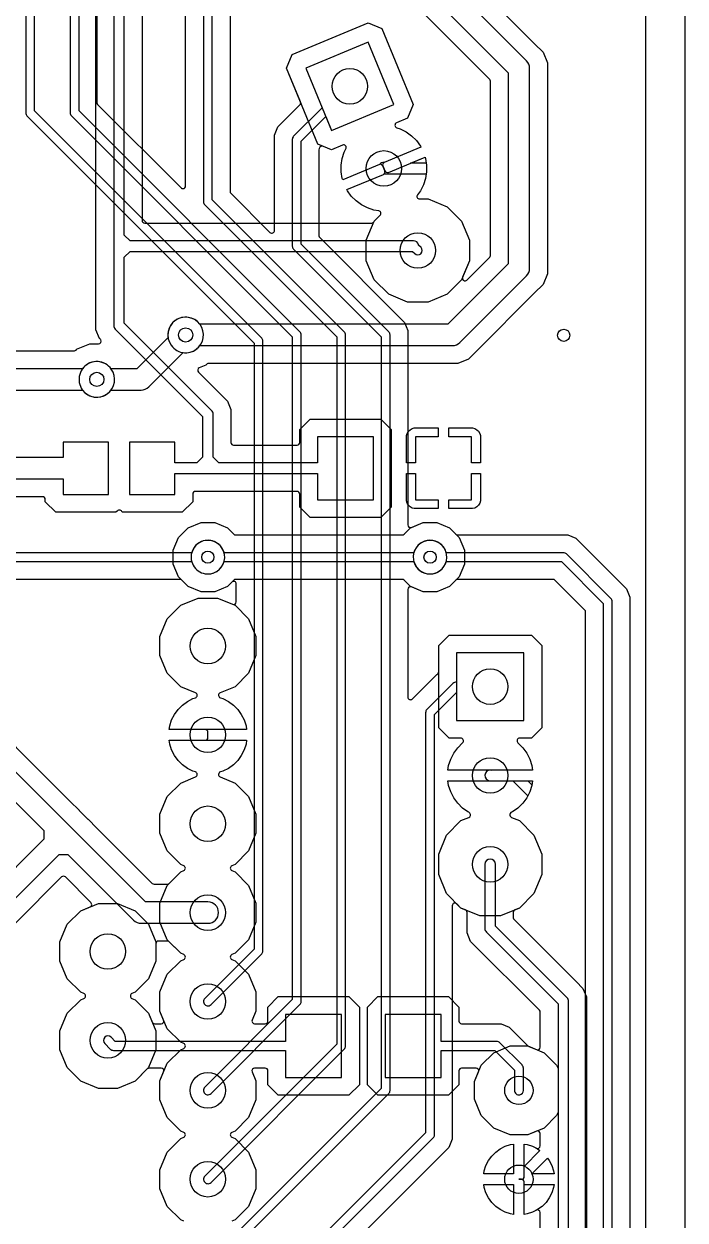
# Model space of a CAD drawing. Header units: millimetres. Extents: x 0 to 100, y 0 to 100.
# Drawn here: x 81.1 to 100, y 36.93 to 71.12 of the extents above; entities that cross this region are included whole.
import ezdxf

# ---------------------------------------------------------------- set-up
doc = ezdxf.new("R2010")
doc.units = ezdxf.units.MM

msp = doc.modelspace()

# ---------------------------------------------------------------- linework, layer by layer
at = {"layer": '16_copper'}
for points in [[(98.812, 1.118, 0.392588), (98.882, 1.194), (98.882, 98.806, 0.414214), (98.806, 98.882), (1.194, 98.882, 0.414214), (1.118, 98.806), (1.118, 1.194, 0.414214), (1.194, 1.118), (98.806, 1.118)], [(86.164, 54.892), (85.8, 55.043), (85.523, 55.32), (85.372, 55.684), (85.372, 56.076), (85.523, 56.44), (85.8, 56.717), (86.164, 56.868), (86.556, 56.868), (86.92, 56.717), (87.1, 56.537, 0.198912), (87.154, 56.515), (91.916, 56.515, 0.198912), (91.97, 56.537), (92.15, 56.717), (92.514, 56.868), (92.906, 56.868), (93.27, 56.717), (93.547, 56.44), (93.698, 56.076), (93.698, 55.684), (93.547, 55.32), (93.27, 55.043), (92.906, 54.892), (92.514, 54.892), (92.15, 55.043), (91.97, 55.223, 0.198912), (91.916, 55.245), (87.154, 55.245, 0.198912), (87.1, 55.223), (86.92, 55.043), (86.556, 54.892)], [(86.44, 55.406, 0.291582), (86.823, 55.753), (92.247, 55.753, 0.95153), (93.184, 55.96), (93.172, 56.013, 0.75763), (92.247, 56.007), (86.823, 56.007), (86.822, 56.013), (86.804, 56.064), (86.781, 56.112), (86.752, 56.158), (86.718, 56.2), (86.68, 56.238), (86.638, 56.272), (86.592, 56.301), (86.544, 56.324), (86.493, 56.342), (86.44, 56.354), (86.387, 56.36), (86.333, 56.36), (86.28, 56.354), (86.227, 56.342), (86.176, 56.324), (86.128, 56.301), (86.082, 56.272), (86.04, 56.238), (86.002, 56.2), (85.968, 56.158), (85.939, 56.112), (85.916, 56.064), (85.898, 56.013), (85.886, 55.96), (85.88, 55.907), (85.88, 55.853), (85.886, 55.8), (85.898, 55.747), (85.916, 55.696), (85.939, 55.648), (85.968, 55.602), (86.002, 55.56), (86.04, 55.522), (86.082, 55.488), (86.128, 55.459), (86.176, 55.436), (86.227, 55.418), (86.28, 55.406), (86.333, 55.4), (86.387, 55.4)], [(85.27, 51.062), (85.324, 51.229), (85.404, 51.386), (85.508, 51.528), (85.632, 51.652), (85.774, 51.756), (85.931, 51.836), (86.002, 51.859, 0.69697), (86.007, 52.002), (85.583, 52.177), (85.197, 52.563), (84.988, 53.067), (84.988, 53.613), (85.197, 54.117), (85.583, 54.503), (86.087, 54.712), (86.633, 54.712), (87.137, 54.503), (87.523, 54.117), (87.732, 53.613), (87.732, 53.067), (87.523, 52.563), (87.137, 52.177), (86.713, 52.002, 0.69697), (86.718, 51.859), (86.789, 51.836), (86.946, 51.756), (87.088, 51.652), (87.212, 51.528), (87.316, 51.386), (87.396, 51.229), (87.45, 51.062), (87.467, 50.952), (85.253, 50.952)], [(94.446, 49.792), (94.43, 49.792), (93.22, 49.792), (93.241, 49.925), (93.3, 50.108), (93.387, 50.279), (93.5, 50.434), (93.64, 50.574, 0.688697), (93.59, 50.707), (93.254, 50.707), (92.957, 51.004), (92.957, 53.356), (93.254, 53.653), (95.606, 53.653), (95.903, 53.356), (95.903, 51.004), (95.606, 50.707), (95.27, 50.707, 0.652301), (95.22, 50.574), (95.36, 50.434), (95.473, 50.279), (95.56, 50.108), (95.619, 49.925), (95.64, 49.792), (94.506, 49.792), (94.501, 49.792), (94.495, 49.792), (94.49, 49.79), (94.485, 49.789), (94.48, 49.787), (94.475, 49.786)], [(90.183, 42.812), (88.583, 42.812), (88.583, 42.037), (83.714, 42.037), (83.592, 42.159, 1), (83.413, 41.979), (83.571, 41.82, 0.198912), (83.661, 41.783), (88.583, 41.783), (88.583, 41.009), (90.183, 41.009)], [(95.276, 40.516, 0.355417), (95.377, 40.64), (95.377, 41.275, 0.198912), (95.34, 41.365), (94.705, 42, 0.198912), (94.615, 42.037), (93.027, 42.037), (93.027, 42.812), (91.427, 42.812), (91.427, 41.009), (93.027, 41.009), (93.027, 41.783), (94.562, 41.783), (95.123, 41.222), (95.123, 40.64), (95.126, 40.612), (95.135, 40.585), (95.15, 40.562), (95.17, 40.541), (95.194, 40.526), (95.22, 40.517), (95.248, 40.513)]]:
    msp.add_lwpolyline(points, format="xyb", close=True, dxfattribs=at)
for points in [[(84.48, 76.331), (84.48, 65.507, 0.414214), (84.557, 65.43), (91.043, 65.43, 0.268043), (91.113, 65.478), (91.285, 65.65, 0.612808), (91.243, 65.779), (91.105, 65.801), (90.922, 65.86), (90.751, 65.947), (90.596, 66.06), (90.46, 66.196), (90.347, 66.351), (90.33, 66.386), (91.378, 66.82, 0.237962), (91.422, 66.872), (91.424, 66.878, -0.108547), (91.419, 66.92), (91.361, 67.06, -0.109765), (91.334, 67.094), (91.329, 67.096, 0.234907), (91.261, 67.102), (90.213, 66.667), (90.201, 66.705), (90.171, 66.894), (90.171, 67.086), (90.201, 67.275), (90.26, 67.458), (90.308, 67.551, 0.696956), (90.211, 67.656), (89.896, 67.526), (89.507, 67.687), (88.607, 69.859), (88.768, 70.248), (90.94, 71.148), (91.329, 70.987), (92.229, 68.814), (92.068, 68.425), (91.753, 68.295, 0.69697), (91.759, 68.152), (91.858, 68.12), (92.029, 68.033), (92.184, 67.92), (92.32, 67.784), (92.433, 67.629), (92.45, 67.594), (91.402, 67.16, 0.414214), (91.361, 67.06), (91.419, 66.92, 0.414214), (91.519, 66.878), (92.567, 67.313), (92.579, 67.276), (92.609, 67.086), (92.609, 66.894), (92.579, 66.705), (92.52, 66.522), (92.433, 66.351), (92.35, 66.238, 0.612806), (92.412, 66.117), (92.655, 66.117), (93.197, 65.892), (93.611, 65.478), (93.835, 64.936), (93.835, 64.35), (93.642, 63.884, 0.820672), (93.766, 63.801), (94.415, 64.449, 0.198912), (94.437, 64.503), (94.437, 69.482, 0.198912), (94.415, 69.536), (88.211, 75.74)], [(88.684, 75.984), (94.945, 69.724), (94.945, 64.261), (93.219, 62.535), (86.132, 62.535, 0.987052), (85.31, 61.936), (85.346, 61.891, 0.473572), (86.132, 61.925), (93.345, 61.925, 0.198912), (93.561, 62.014), (95.466, 63.919, 0.198912), (95.555, 64.135), (95.555, 69.85, 0.198912), (95.466, 70.066), (89.205, 76.326)], [(83.668, 76.137), (83.668, 62.505, 0.198912), (83.712, 62.397), (86.208, 59.901), (86.208, 58.737), (86.043, 58.572), (85.42, 58.572), (85.42, 59.17), (84.12, 59.17), (84.12, 57.67), (85.42, 57.67), (85.42, 58.268), (89.494, 58.268), (89.494, 57.52), (91.094, 57.52), (91.094, 59.32), (89.494, 59.32), (89.494, 58.572), (86.677, 58.572), (86.512, 58.737), (86.512, 59.965, 0.198912), (86.468, 60.072), (83.972, 62.568), (83.972, 64.453), (84.137, 64.618), (92.208, 64.618), (92.272, 64.554, 1), (92.452, 64.733), (92.384, 64.801), (92.383, 64.808, 0.342029), (92.235, 64.922), (84.137, 64.922), (83.972, 65.087), (83.972, 76.2, 0.198912)], [(79.848, 61.773), (82.529, 61.773, 0.136481), (82.569, 61.784), (82.571, 61.785, 0.137195), (82.609, 61.821), (82.983, 61.976), (83.231, 61.976, 0.572909), (83.297, 62.089), (83.292, 62.096, 0.124588), (83.26, 62.131), (83.16, 62.373), (83.16, 75.895, 0.198912)], [(91.843, 74.406), (95.7, 70.55), (95.939, 70.31), (96.063, 70.012), (96.063, 63.973), (95.939, 63.675), (95.7, 63.435), (95.7, 63.435), (94.045, 61.78), (93.805, 61.541), (93.507, 61.417), (86.381, 61.417, 0.136481), (86.341, 61.406), (86.339, 61.405, 0.137195), (86.301, 61.369), (86.116, 61.292, 0.534516), (86.091, 61.168), (86.92, 60.339), (87.02, 60.096), (87.02, 59.157, 0.414214), (87.097, 59.08), (88.91, 59.08, 0.414214), (88.986, 59.157), (88.986, 59.53), (89.284, 59.828), (91.304, 59.828), (91.602, 59.53), (91.602, 57.31), (91.304, 57.012), (89.284, 57.012), (88.986, 57.31), (88.986, 57.683, 0.414214), (88.91, 57.76), (86.004, 57.76, 0.414214), (85.928, 57.683), (85.928, 57.46), (85.63, 57.162), (83.91, 57.162, 0.598066), (83.766, 57.198), (83.73, 57.162), (82.01, 57.162), (81.712, 57.46), (81.712, 57.531, 0.414214), (81.636, 57.607), (78.126, 57.607, 0.136481)], [(80.136, 60.655), (82.778, 60.655, 0.987052), (83.6, 61.254), (83.564, 61.299, 0.473572), (82.778, 61.265), (80.01, 61.265, 0.198912)], [(85.672, 36.9), (85.583, 36.937), (85.197, 37.323), (84.988, 37.827), (84.988, 38.373), (85.197, 38.877), (85.583, 39.263), (85.672, 39.3, 0.668176), (85.672, 39.44), (85.583, 39.477), (85.197, 39.863), (84.988, 40.367), (84.988, 40.913), (85.095, 41.17, 0.534506), (85.024, 41.275), (84.68, 41.275, 0.198912), (84.626, 41.253), (84.279, 40.906), (83.775, 40.697), (83.23, 40.697), (82.726, 40.906), (82.34, 41.292), (82.131, 41.796), (82.131, 42.342), (82.34, 42.846), (82.726, 43.232), (82.814, 43.268, 0.66819), (82.814, 43.409), (82.726, 43.446), (82.34, 43.832), (82.131, 44.336), (82.131, 44.882), (82.34, 45.386), (82.726, 45.772), (83.23, 45.98), (83.775, 45.98), (84.279, 45.772), (84.665, 45.386), (84.874, 44.882), (84.874, 44.336), (84.665, 43.832), (84.279, 43.446), (84.191, 43.409, 0.66819), (84.191, 43.268), (84.279, 43.232), (84.665, 42.846), (84.77, 42.592, 0.303351), (84.841, 42.545), (85.024, 42.545, 0.534506), (85.095, 42.65), (84.988, 42.907), (84.988, 43.453), (85.197, 43.957), (85.583, 44.343), (85.672, 44.38, 0.66819), (85.672, 44.52), (85.583, 44.557), (85.197, 44.943), (84.988, 45.447), (84.988, 45.993), (85.197, 46.497), (85.583, 46.883), (85.672, 46.92, 0.66819), (85.672, 47.06), (85.583, 47.097), (85.197, 47.483), (84.988, 47.987), (84.988, 48.533), (85.197, 49.037), (85.583, 49.423), (86.007, 49.598, 0.69697), (86.002, 49.741), (85.931, 49.764), (85.774, 49.844), (85.632, 49.948), (85.508, 50.072), (85.404, 50.214), (85.324, 50.371), (85.27, 50.538), (85.253, 50.648), (87.467, 50.648), (87.45, 50.538), (87.396, 50.371), (87.316, 50.214), (87.212, 50.072), (87.088, 49.948), (86.946, 49.844), (86.789, 49.764), (86.718, 49.741, 0.69697), (86.713, 49.598), (87.137, 49.423), (87.523, 49.037), (87.732, 48.533), (87.732, 47.987), (87.523, 47.483), (87.137, 47.097), (87.048, 47.06, 0.66819), (87.048, 46.92), (87.137, 46.883), (87.523, 46.497), (87.732, 45.993), (87.732, 45.447), (87.523, 44.943), (87.137, 44.557), (87.048, 44.52, 0.66819), (87.048, 44.38), (87.137, 44.343), (87.523, 43.957), (87.732, 43.453), (87.732, 42.907), (87.625, 42.65, 0.534506), (87.696, 42.545), (87.999, 42.545, 0.414214), (88.075, 42.621), (88.075, 43.022), (88.373, 43.319), (90.393, 43.319), (90.691, 43.022), (90.691, 40.798), (90.393, 40.501), (88.373, 40.501), (88.075, 40.798), (88.075, 41.199, 0.414214), (87.999, 41.275), (87.696, 41.275, 0.534506), (87.625, 41.17), (87.732, 40.913), (87.732, 40.367), (87.523, 39.863), (87.137, 39.477), (87.048, 39.44, 0.668176), (87.048, 39.3), (87.137, 39.263), (87.523, 38.877), (87.732, 38.373), (87.732, 37.827), (87.523, 37.323), (87.137, 36.937), (87.048, 36.9, 0.66819)], [(95.86, 32.055), (95.86, 37.146, 0.560028), (95.749, 37.214), (95.64, 37.158), (95.488, 37.109), (95.402, 37.095), (95.402, 38.024, 0.237915), (95.371, 38.085), (95.367, 38.088, -0.108546), (95.326, 38.1), (95.25, 38.1), (95.25, 38.1), (95.326, 38.1, 0.414214), (95.402, 38.176), (95.402, 39.105), (95.488, 39.091), (95.64, 39.042), (95.749, 38.986, 0.560028), (95.86, 39.054), (95.86, 39.404, 0.534518), (95.754, 39.474), (95.503, 39.37), (94.997, 39.37), (94.531, 39.563), (94.173, 39.921), (93.98, 40.387), (93.98, 40.893), (94.095, 41.17, 0.534518), (94.024, 41.275), (93.611, 41.275, 0.414214), (93.535, 41.199), (93.535, 40.798), (93.237, 40.501), (91.217, 40.501), (90.919, 40.798), (90.919, 43.022), (91.217, 43.319), (93.237, 43.319), (93.535, 43.022), (93.535, 42.621, 0.414214), (93.611, 42.545), (94.741, 42.545), (94.975, 42.448), (95.51, 41.913, 0.098495), (95.534, 41.897), (95.754, 41.806, 0.534506), (95.86, 41.876), (95.86, 42.875, 0.198912), (95.837, 42.929), (93.87, 44.896), (93.77, 45.139), (93.77, 45.728, 0.303351), (93.723, 45.798), (93.595, 45.851), (93.181, 46.265), (92.957, 46.807), (92.957, 47.393), (93.181, 47.934), (93.595, 48.349), (93.819, 48.442, 0.503395), (93.849, 48.56), (93.842, 48.568, 0.162558), (93.791, 48.597), (93.636, 48.71), (93.5, 48.846), (93.387, 49.001), (93.3, 49.172), (93.241, 49.355), (93.22, 49.488), (94.43, 49.488, 0.11645), (94.506, 49.488), (95.64, 49.488), (95.619, 49.355), (95.56, 49.172), (95.473, 49.001), (95.36, 48.846), (95.224, 48.71), (95.069, 48.597, 0.817221), (95.041, 48.442), (95.264, 48.349), (95.679, 47.934), (95.903, 47.393), (95.903, 46.807), (95.679, 46.265), (95.264, 45.851), (95.137, 45.798, 0.303351), (95.09, 45.728), (95.09, 45.575, 0.198912), (95.113, 45.521), (96.883, 43.751), (96.883, 43.751), (97.08, 43.554), (97.18, 43.311), (97.18, 31.619)], [(96.672, 31.75), (96.672, 43.18, 0.198912), (96.628, 43.288), (94.582, 45.333), (94.582, 47.1, 1), (94.278, 47.1), (94.278, 45.27, 0.198912), (94.322, 45.162), (96.368, 43.117), (96.368, 31.813)]]:
    msp.add_lwpolyline(points, format="xyb", dxfattribs=at)
for points in [[(91.679, 68.814), (90.94, 70.598), (89.157, 69.859), (89.896, 68.076)], [(92.04, 58.572), (92.04, 59.353), (92.057, 59.418), (92.091, 59.476), (92.138, 59.523), (92.196, 59.557), (92.261, 59.574), (92.942, 59.574), (92.942, 59.32), (92.294, 59.32), (92.294, 58.572)], [(93.894, 58.572), (93.894, 59.32), (93.246, 59.32), (93.246, 59.574), (93.927, 59.574), (93.992, 59.557), (94.05, 59.523), (94.097, 59.476), (94.131, 59.418), (94.148, 59.353), (94.148, 58.572)], [(92.261, 57.266), (92.196, 57.283), (92.138, 57.317), (92.091, 57.364), (92.057, 57.422), (92.04, 57.487), (92.04, 58.268), (92.294, 58.268), (92.294, 57.52), (92.942, 57.52), (92.942, 57.266)], [(93.246, 57.266), (93.246, 57.52), (93.894, 57.52), (93.894, 58.268), (94.148, 58.268), (94.148, 57.487), (94.131, 57.422), (94.097, 57.364), (94.05, 57.317), (93.992, 57.283), (93.927, 57.266)], [(95.395, 53.145), (93.465, 53.145), (93.465, 51.215), (95.395, 51.215)], [(94.245, 38.252), (94.259, 38.338), (94.308, 38.49), (94.381, 38.633), (94.475, 38.762), (94.588, 38.875), (94.717, 38.969), (94.86, 39.042), (95.012, 39.091), (95.098, 39.105), (95.098, 38.252)], [(95.012, 37.109), (94.86, 37.158), (94.717, 37.231), (94.588, 37.325), (94.475, 37.438), (94.381, 37.567), (94.308, 37.71), (94.259, 37.862), (94.245, 37.948), (95.098, 37.948), (95.098, 37.095)]]:
    msp.add_lwpolyline(points, close=True, dxfattribs=at)
msp.add_lwpolyline([(77.877, 58.115), (82.22, 58.115), (82.22, 57.67), (83.52, 57.67), (83.52, 59.17), (82.22, 59.17), (82.22, 58.725), (79.882, 58.725)], dxfattribs=at)
at = {"layer": '1_copper'}
for points in [[(98.812, 1.118, 0.392588), (98.882, 1.194), (98.882, 98.806, 0.414214), (98.806, 98.882), (1.194, 98.882, 0.414214), (1.118, 98.806), (1.118, 1.194, 0.414214), (1.194, 1.118), (98.806, 1.118)], [(92.069, 63.17), (91.528, 63.394), (91.113, 63.809), (90.889, 64.35), (90.889, 64.936), (91.113, 65.478), (91.285, 65.65, 0.612808), (91.243, 65.779), (91.105, 65.801), (90.922, 65.86), (90.751, 65.947), (90.596, 66.06), (90.46, 66.196), (90.347, 66.351), (90.33, 66.386), (91.378, 66.82, 0.039512), (91.403, 66.838), (92.6, 66.838), (92.579, 66.705), (92.52, 66.522), (92.433, 66.351), (92.35, 66.238, 0.612806), (92.412, 66.117), (92.655, 66.117), (93.197, 65.892), (93.611, 65.478), (93.835, 64.936), (93.835, 64.35), (93.611, 63.809), (93.197, 63.394), (92.655, 63.17)], [(83.27, 60.458, 0.192146), (83.592, 60.655), (84.455, 60.655, 0.198912), (84.671, 60.744), (85.653, 61.727, 0.987053), (85.81, 62.732), (85.754, 62.738, 0.473573), (85.222, 62.158), (84.329, 61.265), (83.592, 61.265), (83.564, 61.299), (83.524, 61.339), (83.479, 61.375), (83.431, 61.405), (83.38, 61.43), (83.326, 61.449), (83.27, 61.462), (83.214, 61.468), (83.156, 61.468), (83.1, 61.462), (83.044, 61.449), (82.99, 61.43), (82.939, 61.405), (82.891, 61.375), (82.846, 61.339), (82.806, 61.299), (82.77, 61.254), (82.74, 61.206), (82.715, 61.155), (82.696, 61.101), (82.683, 61.045), (82.677, 60.989), (82.677, 60.931), (82.683, 60.875), (82.696, 60.819), (82.715, 60.765), (82.74, 60.714), (82.77, 60.666), (82.806, 60.621), (82.846, 60.581), (82.891, 60.545), (82.939, 60.515), (82.99, 60.49), (83.044, 60.471), (83.1, 60.458), (83.156, 60.452), (83.214, 60.452)]]:
    msp.add_lwpolyline(points, format="xyb", close=True, dxfattribs=at)
for points in [[(86.995, 81.406), (86.995, 66.335, 0.198912), (87.017, 66.281), (88.135, 65.163, 0.668179), (88.265, 65.217), (88.265, 67.945), (88.362, 68.178), (88.551, 68.368), (88.991, 68.808, 0.303343), (89.008, 68.891), (88.607, 69.859), (88.768, 70.248), (90.94, 71.148), (91.329, 70.987), (92.229, 68.814), (92.068, 68.425), (91.753, 68.295, 0.69697), (91.759, 68.152), (91.858, 68.12), (92.029, 68.033), (92.184, 67.92), (92.32, 67.784), (92.433, 67.629), (92.45, 67.594), (91.402, 67.16, 0.23611), (91.261, 67.102), (90.213, 66.667), (90.201, 66.705), (90.171, 66.894), (90.171, 67.086), (90.201, 67.275), (90.26, 67.458), (90.308, 67.551, 0.696956), (90.211, 67.656), (89.896, 67.526), (89.666, 67.621, 0.14431), (89.624, 67.625), (89.622, 67.625, 0.446144), (89.535, 67.524), (89.535, 65.065, 0.198912), (89.557, 65.011), (91.978, 62.59), (92.075, 62.356), (92.075, 56.8, 0.534506), (92.18, 56.73), (92.514, 56.868), (92.906, 56.868), (93.27, 56.717), (93.45, 56.537, 0.198912), (93.504, 56.515), (96.646, 56.515), (96.88, 56.418), (98.328, 54.97), (98.425, 54.736), (98.425, 18.924)], [(86.233, 81.227), (86.233, 66.04, 0.198912), (86.27, 65.95), (90.043, 62.177), (90.043, 41.963), (86.27, 38.19), (86.253, 38.168), (86.24, 38.143), (86.234, 38.115), (86.234, 38.087), (86.24, 38.06), (86.251, 38.034), (86.269, 38.012), (86.29, 37.994), (86.315, 37.981), (86.343, 37.974), (86.371, 37.973), (86.398, 37.979, 0.120111), (86.45, 38.01), (90.26, 41.82, 0.198912), (90.297, 41.91), (90.297, 62.23, 0.198912), (90.26, 62.32), (86.487, 66.093), (86.487, 81.28, 0.198912)], [(83.185, 78.645), (83.185, 68.875, 0.198912), (83.207, 68.821), (85.595, 66.433), (85.597, 66.431), (85.599, 66.429), (85.606, 66.425), (85.612, 66.42), (85.615, 66.419), (85.617, 66.418), (85.625, 66.415), (85.633, 66.412), (85.636, 66.412), (85.638, 66.412), (85.646, 66.412), (85.654, 66.411), (85.657, 66.412, 0.381879), (85.725, 66.487), (85.725, 80.985, 0.198912)], [(81.153, 78.687), (81.153, 68.58, 0.198912), (81.19, 68.49), (87.681, 62), (87.681, 44.68), (86.27, 43.27), (86.253, 43.248), (86.24, 43.223), (86.234, 43.195), (86.234, 43.167), (86.24, 43.14), (86.251, 43.114), (86.269, 43.092), (86.29, 43.074), (86.315, 43.061), (86.343, 43.054), (86.371, 43.053), (86.398, 43.059, 0.120111), (86.45, 43.09), (87.898, 44.538, 0.198912), (87.935, 44.628), (87.935, 62.052, 0.198912), (87.898, 62.142), (81.407, 68.633), (81.407, 78.74, 0.198912)], [(82.423, 78.687), (82.423, 68.58, 0.198912), (82.46, 68.49), (88.773, 62.177), (88.773, 43.233), (86.27, 40.73), (86.253, 40.708), (86.24, 40.683), (86.234, 40.655), (86.234, 40.627), (86.24, 40.6), (86.251, 40.574), (86.269, 40.552), (86.29, 40.534), (86.315, 40.521), (86.343, 40.514), (86.371, 40.513), (86.398, 40.519, 0.120111), (86.45, 40.55), (88.99, 43.09, 0.198912), (89.027, 43.18), (89.027, 62.23, 0.198912), (88.99, 62.32), (82.677, 68.633), (82.677, 78.74, 0.198912)], [(86.45, 35.47), (91.53, 40.55, 0.198912), (91.567, 40.64), (91.567, 62.23, 0.198912), (91.53, 62.32), (89.027, 64.823), (89.027, 67.766), (89.732, 68.471), (89.896, 68.076), (91.679, 68.814), (90.94, 70.598), (89.157, 69.859), (89.627, 68.725), (88.81, 67.908, 0.198912), (88.773, 67.819), (88.773, 64.77, 0.198912), (88.81, 64.68), (91.313, 62.177), (91.313, 40.693), (86.27, 35.65)], [(72.39, 55.753), (85.897, 55.753), (85.898, 55.747), (85.916, 55.696), (85.939, 55.648), (85.968, 55.602), (86.002, 55.56), (86.04, 55.522), (86.082, 55.488), (86.128, 55.459), (86.176, 55.436), (86.227, 55.418), (86.28, 55.406), (86.333, 55.4), (86.387, 55.4), (86.44, 55.406, 1), (86.28, 56.354), (86.227, 56.342, 0.261388), (85.897, 56.007), (72.443, 56.007)], [(97.917, 19.05), (97.917, 54.61, 0.198912), (97.88, 54.7), (96.61, 55.97, 0.198912), (96.52, 56.007), (93.173, 56.007, 0.95153), (92.236, 55.8), (92.248, 55.747, 0.75763), (93.173, 55.753), (96.467, 55.753), (97.663, 54.557), (97.663, 19.103)], [(76.265, 55.06), (82.428, 48.896), (82.428, 48.896), (82.678, 48.646, 0.018239), (82.682, 48.642), (82.932, 48.392, 0.018239), (82.936, 48.388), (83.186, 48.138), (83.186, 48.138), (84.769, 46.555, 0.198912), (84.823, 46.533), (85.201, 46.533), (85.21, 46.534, 0.169977), (85.255, 46.555), (85.583, 46.883), (85.672, 46.92, 0.66819), (85.672, 47.06), (85.583, 47.097), (85.197, 47.483), (84.988, 47.987), (84.988, 48.533), (85.197, 49.037), (85.583, 49.423), (86.007, 49.598, 0.69697), (86.002, 49.741), (85.931, 49.764), (85.774, 49.844), (85.632, 49.948), (85.508, 50.072), (85.404, 50.214), (85.324, 50.371), (85.27, 50.538), (85.253, 50.648), (86.284, 50.648, 0.414214), (86.36, 50.724), (86.36, 50.876, 0.414214), (86.284, 50.952), (85.253, 50.952), (85.27, 51.062), (85.324, 51.229), (85.404, 51.386), (85.508, 51.528), (85.632, 51.652), (85.774, 51.756), (85.931, 51.836), (86.002, 51.859, 0.69697), (86.007, 52.002), (85.583, 52.177), (85.197, 52.563), (84.988, 53.067), (84.988, 53.613), (85.197, 54.117), (85.583, 54.503), (86.087, 54.712), (86.633, 54.712), (87.067, 54.532, 0.534506), (87.173, 54.602), (87.173, 55.112, 0.668179), (87.043, 55.166), (86.92, 55.043), (86.556, 54.892), (86.164, 54.892), (85.8, 55.043), (85.62, 55.223, 0.198912), (85.566, 55.245), (76.263, 55.245, 0.668189)], [(97.155, 19.345), (97.155, 54.315, 0.198912), (97.133, 54.369), (96.279, 55.223, 0.198912), (96.225, 55.245), (93.504, 55.245, 0.198912), (93.45, 55.223), (93.27, 55.043), (92.906, 54.892), (92.514, 54.892), (92.18, 55.03, 0.534506), (92.075, 54.96), (92.075, 51.882, 0.668179), (92.205, 51.828), (92.906, 52.529, 0.329274), (92.957, 52.611), (92.957, 53.356), (93.254, 53.653), (95.606, 53.653), (95.903, 53.356), (95.903, 51.004), (95.606, 50.707), (95.27, 50.707, 0.652301), (95.22, 50.574), (95.36, 50.434), (95.473, 50.279), (95.56, 50.108), (95.619, 49.925), (95.64, 49.792), (95.14, 49.792), (95.14, 49.792), (94.43, 49.792, 0.949951), (94.414, 49.488), (94.43, 49.488), (95.077, 49.488), (95.503, 49.061), (95.473, 49.001), (95.36, 48.846), (95.224, 48.71), (95.069, 48.597, 0.817221), (95.041, 48.442), (95.264, 48.349), (95.679, 47.934), (95.903, 47.393), (95.903, 46.807), (95.679, 46.265), (95.264, 45.851), (94.723, 45.627), (94.137, 45.627), (93.595, 45.851), (93.475, 45.972, 0.668179), (93.345, 45.918), (93.345, 39.244), (93.248, 39.01), (87.709, 33.471, 0.303343)], [(79.045, 44.324), (82.105, 47.384), (82.36, 47.384), (84.239, 45.504, 0.198912), (84.455, 45.415), (86.36, 45.415, 1), (86.36, 46.025), (84.581, 46.025), (75.781, 54.826)], [(75.439, 54.305), (81.674, 48.07), (81.674, 47.815), (78.524, 44.666, 0.198912)], [(86.45, 32.93), (92.8, 39.28, 0.198912), (92.837, 39.37), (92.837, 51.382), (93.465, 52.01), (93.465, 51.215), (95.395, 51.215), (95.395, 53.145), (93.465, 53.145), (93.465, 52.307, 0.219007), (93.365, 52.27), (92.62, 51.525, 0.198912), (92.583, 51.435), (92.583, 39.423), (86.27, 33.11)], [(85.672, 36.9), (85.583, 36.937), (85.197, 37.323), (84.988, 37.827), (84.988, 38.373), (85.197, 38.877), (85.583, 39.263), (85.672, 39.3, 0.668176), (85.672, 39.44), (85.583, 39.477), (85.197, 39.863), (84.988, 40.367), (84.988, 40.913), (85.197, 41.417), (85.583, 41.803), (85.672, 41.84, 0.668176), (85.672, 41.98), (85.583, 42.017), (85.197, 42.403), (84.988, 42.907), (84.988, 43.453), (85.197, 43.957), (85.583, 44.343), (85.672, 44.38, 0.66819), (85.672, 44.52), (85.583, 44.557), (85.255, 44.885, 0.198912), (85.201, 44.907), (84.95, 44.907, 0.414214), (84.874, 44.831), (84.874, 44.336), (84.665, 43.832), (84.279, 43.446), (84.191, 43.409, 0.66819), (84.191, 43.268), (84.279, 43.232), (84.665, 42.846), (84.874, 42.342), (84.874, 41.796), (84.665, 41.292), (84.279, 40.906), (83.775, 40.697), (83.23, 40.697), (82.726, 40.906), (82.34, 41.292), (82.131, 41.796), (82.131, 42.342), (82.34, 42.846), (82.726, 43.232), (82.814, 43.268, 0.66819), (82.814, 43.409), (82.726, 43.446), (82.34, 43.832), (82.131, 44.336), (82.131, 44.882), (82.34, 45.386), (82.726, 45.772), (82.994, 45.883, 0.534516), (83.019, 46.007), (82.286, 46.739, 0.414214), (82.179, 46.739), (79.575, 44.136, 0.198912)]]:
    msp.add_lwpolyline(points, format="xyb", dxfattribs=at)
for points in [[(92.156, 67.142), (92.567, 67.313), (92.579, 67.276), (92.6, 67.142)], [(95.508, 49.488), (95.64, 49.488), (95.622, 49.373)], [(94.997, 39.37), (94.531, 39.563), (94.173, 39.921), (93.98, 40.387), (93.98, 40.893), (94.173, 41.359), (94.531, 41.717), (94.997, 41.91), (95.503, 41.91), (95.969, 41.717), (96.327, 41.359), (96.368, 41.261), (96.368, 40.019), (96.327, 39.921), (95.969, 39.563), (95.503, 39.37)], [(94.245, 38.252), (94.259, 38.338), (94.308, 38.49), (94.381, 38.633), (94.475, 38.762), (94.588, 38.875), (94.717, 38.969), (94.86, 39.042), (95.012, 39.091), (95.098, 39.105), (95.098, 38.252)], [(95.402, 39.105), (95.488, 39.091), (95.64, 39.042), (95.782, 38.969), (95.853, 38.918), (95.402, 38.468)], [(95.618, 38.252), (96.068, 38.703), (96.119, 38.633), (96.192, 38.49), (96.241, 38.338), (96.255, 38.252)], [(95.012, 37.109), (94.86, 37.158), (94.717, 37.231), (94.588, 37.325), (94.475, 37.438), (94.381, 37.567), (94.308, 37.71), (94.259, 37.862), (94.245, 37.948), (95.098, 37.948), (95.098, 37.095)], [(95.402, 37.948), (96.255, 37.948), (96.241, 37.862), (96.192, 37.71), (96.119, 37.567), (96.025, 37.438), (95.912, 37.325), (95.782, 37.231), (95.64, 37.158), (95.488, 37.109), (95.402, 37.095)]]:
    msp.add_lwpolyline(points, close=True, dxfattribs=at)
at = {"layer": 'drills_PTH'}
for centre, radius in [((90.418, 69.337), 0.508), ((91.39, 66.99), 0.508), ((92.362, 64.643), 0.508), ((86.36, 53.34), 0.508), ((94.43, 52.18), 0.508), ((86.36, 50.8), 0.508), ((94.43, 49.64), 0.508), ((86.36, 48.26), 0.508), ((94.43, 47.1), 0.508), ((86.36, 45.72), 0.508), ((83.502, 44.609), 0.508), ((86.36, 43.18), 0.508), ((83.502, 42.069), 0.508), ((86.36, 40.64), 0.508), ((95.25, 40.64), 0.406), ((86.36, 38.1), 0.508), ((95.25, 38.1), 0.406)]:
    msp.add_circle(centre, radius, dxfattribs=at)
at = {"layer": 'drills_via_1_16'}
for centre, radius in [((85.725, 62.23), 0.203), ((96.53, 62.22), 0.175), ((83.185, 60.96), 0.203), ((86.36, 55.88), 0.175), ((92.71, 55.88), 0.175)]:
    msp.add_circle(centre, radius, dxfattribs=at)
at = {"layer": 'outline'}
msp.add_lwpolyline([(0, 0), (100, 0), (100, 100), (0, 100), (0, 0)], close=True, dxfattribs=at)

doc.saveas('drawing.dxf')
